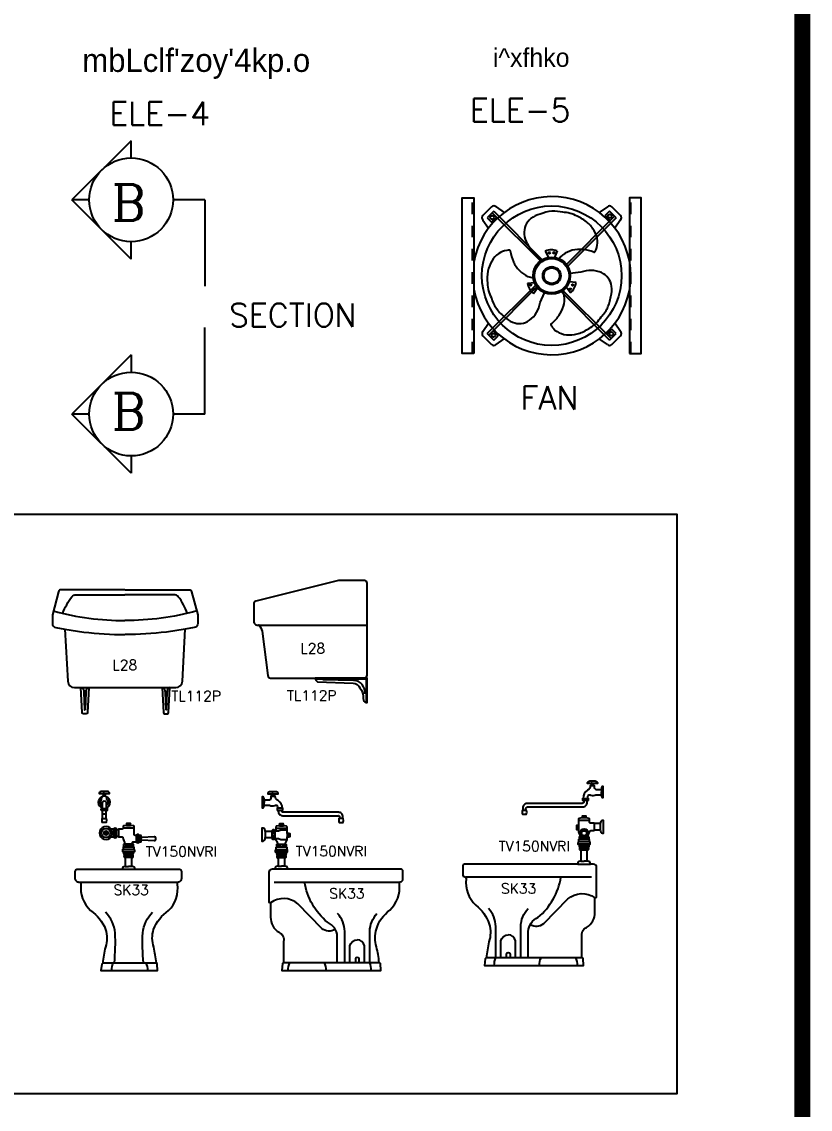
# Model space of a CAD drawing. Header units: inches. Extents: x -2548 to -2391, y 2200 to 2352.
# Drawn here: x -2425.21 to -2418.43, y 2329.7 to 2339.05 of the extents above; entities that cross this region are included whole.
import ezdxf
from ezdxf.enums import TextEntityAlignment as Align

# ---------------------------------------------------------------- set-up
doc = ezdxf.new("R2010")
doc.units = ezdxf.units.IN
doc.header["$MEASUREMENT"] = 0
doc.linetypes.add('DASHED', pattern=[0.75, 0.5, -0.25])
for name, color, linetype in [('1', 7, 'Continuous'), ('19', 4, 'Continuous'), ('3', 3, 'Continuous'), ('COL', 5, 'Continuous'), ('DI', 7, 'Continuous'), ('FAN', 9, 'Continuous'), ('LIS', 151, 'Continuous'), ('TEXT2', 6, 'Continuous'), ('WALL', 4, 'Continuous'), ('WC-DET1', 15, 'Continuous'), ('WC-DET2', 10, 'Continuous'), ('WC-OUT', 7, 'Continuous'), ('WC-SERIAL', 4, 'Continuous')]:
    doc.layers.add(name, color=color, linetype=linetype)
doc.styles.add('ROMANC', font='romanc', dxfattribs={"height": 0.4})
doc.styles.add('ROMANS', font='romans', dxfattribs={"height": 0.1})
doc.styles.add('THAI', font='thai2')

# ---------------------------------------------------------------- blocks, each defined once
blk = doc.blocks.new('FAN')
at = {"layer": 'DI', "color": 1, "linetype": 'DASHED'}
for p, q in [((-340.3, -335), (-340.3, 335)), ((340.3, -335), (340.3, 335))]:
    blk.add_line(p, q, dxfattribs=at)
at = {"layer": 'DI', "color": 1}
for points in [[(-335, -335), (-385, -335), (-385, 335), (-335, 335)], [(335, -335), (385, -335), (385, 335), (335, 335)]]:
    blk.add_lwpolyline(points, close=True, dxfattribs=at)
at = {"layer": 'FAN', "color": 1, "linetype": 'Continuous'}
for p, q in [((-258.4, 296), (-296.1, 258.3)), ((-239.5, 296), (-204.4, 271.7)), ((239.4, 296.1), (203.9, 272.1)), ((296, 258.4), (258.3, 296.1)), ((-296.1, 239.4), (-272.1, 203.9)), ((-249, 277.1), (-277.2, 248.8)), ((-277.2, 248.8), (-258.4, 230)), ((-236.7, 251.7), (-258.4, 230)), ((-255.6, 270.5), (-48.4, 63.4)), ((-249, 277.1), (-40.6, 68.7)), ((270.5, 255.6), (63.4, 48.4)), ((277.1, 249), (68.7, 40.6)), ((248.8, 277.2), (230, 258.4)), ((251.7, 236.7), (230, 258.4)), ((277.1, 249), (248.8, 277.2)), ((296, 239.5), (271.7, 204.4)), ((-75.6, 100.8), (-47.6, 64)), ((-27.8, 106), (-14.4, 78.5)), ((24.1, 106.4), (12, 78.9)), ((125, 15), (79.2, 9.2)), ((-277.1, -249), (-68.7, -40.6)), ((-104.2, -32.3), (-74.3, -29)), ((105.7, -28.9), (75.1, -26.8)), ((-270.5, -255.6), (-63.4, -48.4)), ((-77.9, -77.1), (-60.8, -51.7)), ((-49.5, -115.8), (-31.6, -73.2)), ((249, -277.1), (40.6, -68.7)), ((255.6, -270.5), (48.4, -63.4)), ((80.1, -74.1), (62.3, -49.8)), ((-296, -239.5), (-271.7, -204.4)), ((236.7, -251.7), (258.4, -230)), ((277.2, -248.8), (258.4, -230)), ((296.1, -239.4), (272.1, -203.9)), ((-296, -258.4), (-258.3, -296.1)), ((-277.1, -249), (-248.8, -277.2)), ((-251.7, -236.7), (-230, -258.4)), ((-248.8, -277.2), (-230, -258.4)), ((-239.4, -296.1), (-203.9, -272.1)), ((239.5, -296), (204.4, -271.7)), ((249, -277.1), (277.2, -248.8)), ((258.4, -296), (296.1, -258.3))]:
    blk.add_line(p, q, dxfattribs=at)
for centre, radius in [((0, 0), 300), ((-256.2, 250), 8.11), ((250, 256.2), 8.11), ((-10.2, 97.9), 3.55), ((10.1, 98.5), 3.55), ((0, 0), 79.8), ((0, 0), 74.4), ((0, 0), 38.8), ((0, 0), 33.5), ((-90.3, -40.4), 3.55), ((89.9, -40.1), 3.55), ((-79.7, -57.8), 3.55), ((80.2, -58), 3.55), ((-250, -256.2), 8.11), ((256.2, -250), 8.11)]:
    blk.add_circle(centre, radius, dxfattribs=at)
for centre, radius, start, end in [((0, 0), 340, 189.8382, 170.1618), ((-249, 286.5), 13.3, 45, 135.0145), ((248.8, 286.7), 13.3, 45.0145, 135), ((-42.6, 185.9), 76, 128.1071, 156.7586), ((-24, 162.2), 106, 103.9243, 128.1071), ((14.3, 105.5), 171.9, 94.3749, 111.808), ((11.5, 142.9), 134.4, 74.6422, 94.3749), ((44.2, 138.1), 134.4, 60.9475, 88.7698), ((41.9, 97.5), 171.9, 49.3255, 66.7586), ((-42.6, 185.9), 76, 156.7586, 185.4101), ((66.3, 125.9), 134.4, 29.5928, 49.3255), ((91, 139.9), 106, 5.4101, 29.5928), ((-12.7, 188.7), 106, 185.4101, 209.5928), ((120.9, 142.8), 76, 336.7586, 5.4101), ((-166.7, 8.8), 106, 125.4101, 149.5928), ((-184.1, 33.3), 76, 96.7586, 125.4101), ((-184.1, 33.3), 76, 87.4025, 96.7586), ((-180.8, 106.5), 2.67, 7.9124, 87.4025), ((-7.9, 130.6), 171.9, 187.9124, 204.1916), ((12.1, 202.7), 134.4, 209.5928, 229.3255), ((-1.3, 34.8), 76, 70.5088, 110.4434), ((114, 6.4), 106, 103.9243, 128.1071), ((120.8, -21.2), 134.4, 84.1916, 103.9243), ((117, -58.5), 171.9, 67.9124, 84.1916), ((182.7, 103.3), 2.67, 247.9124, 327.4025), ((120.9, 142.8), 76, 327.4025, 336.7586), ((-142.2, -5.6), 134.4, 149.5928, 169.3255), ((-42, 115.2), 134.4, 204.1916, 223.9243), ((95.4, 30), 76, 128.1071, 145.7262), ((-105.4, -12.5), 171.9, 169.3255, 186.7586), ((-62.5, 95.5), 106, 223.9243, 248.1071), ((169.5, -111.8), 134.4, 89.5928, 109.3255), ((169.7, -83.4), 106, 65.4101, 89.5928), ((182.2, -56.1), 76, 36.7586, 65.4101), ((-141.7, -30.8), 134.4, 180.9475, 208.7698), ((-29.5, -18.5), 76, 190.5088, 230.4434), ((-73.7, 67.6), 76, 248.1071, 265.7262), ((30.8, -16.3), 76, 310.5088, 350.4434), ((182.2, -56.1), 76, 8.1071, 36.7586), ((152.5, -60.3), 106, 343.9243, 8.1071), ((-21.7, -97.6), 76, 8.1071, 25.7262), ((-51.5, -101.9), 106, 343.9243, 8.1071), ((84.2, -65.2), 171.9, 334.3749, 351.808), ((-129.5, -61.5), 134.4, 194.6422, 214.3749), ((-98.6, -40.4), 171.9, 214.3749, 231.808), ((-181.6, -90.9), 134.4, 329.5928, 349.3255), ((-78.8, -94), 134.4, 324.1916, 343.9243), ((118, -81.4), 134.4, 314.6422, 334.3749), ((-128.5, -101.9), 106, 223.9243, 248.1071), ((-157.1, -105.3), 106, 305.4101, 329.5928), ((-109.1, -72.1), 171.9, 307.9124, 324.1916), ((97.5, -107.3), 134.4, 300.9475, 328.7698), ((-139.7, -129.8), 76, 248.1071, 276.7586), ((-139.7, -129.8), 76, 276.7586, 305.4101), ((-1.9, -209.8), 2.67, 127.9124, 207.4025), ((63.2, -176.1), 76, 207.4025, 216.7586), ((63.2, -176.1), 76, 216.7586, 245.4101), ((63.5, -85), 171.9, 289.3255, 306.7586), ((75.7, -148.8), 106, 245.4101, 269.5928), ((75.9, -120.3), 134.4, 269.5928, 289.3255), ((-248.8, -286.7), 13.3, 225.0145, 315), ((249, -286.5), 13.3, 225, 315.0145)]:
    blk.add_arc(centre, radius, start, end, dxfattribs=at)
at = {"layer": 'FAN', "color": 1}
for centre, start, end in [((-286.7, 248.8), 135.0145, 225), ((286.5, 249), 315, 45.0145), ((-286.5, -249), 135, 225.0145), ((286.7, -248.8), 315.0145, 45)]:
    blk.add_arc(centre, 13.3, start, end, dxfattribs=at)

msp = doc.modelspace()

# ---------------------------------------------------------------- linework, layer by layer
at = {"color": 1}
for points in [[(-2423.19479, 2334.06783, 0.3378734), (-2423.21281, 2334.0442), (-2423.21281, 2333.8937, 0.5305208), (-2423.16962, 2333.86445, -0.168829), (-2423.14106, 2333.8097), (-2423.09161, 2333.42761, 0.372464), (-2423.06737, 2333.40664), (-2422.26256, 2333.40664, 0.4142136), (-2422.23806, 2333.43114), (-2422.23806, 2334.22214, 0.4142136), (-2422.26256, 2334.24664), (-2422.48478, 2334.24664)], [(-2422.68406, 2333.40664, 0.2317029), (-2422.66331, 2333.37514), (-2422.35881, 2333.36289, -0.246049), (-2422.29931, 2333.32264, -0.1513611), (-2422.27131, 2333.23164, 0.3678164), (-2422.24506, 2333.19664), (-2422.23806, 2333.19664), (-2422.23806, 2333.40664), (-2422.38156, 2333.40664)]]:
    msp.add_lwpolyline(points, format="xyb", close=True, dxfattribs=at)
for points in [[(-2424.32183, 2334.16571), (-2424.87053, 2334.16571, 0.3456153), (-2424.89101, 2334.14964), (-2424.94483, 2333.95046), (-2424.94483, 2333.87697, 0.368764), (-2424.91371, 2333.84051), (-2424.83636, 2333.82822, 0.0334323)], [(-2424.31833, 2334.16571), (-2423.76787, 2334.16571, -0.3456153), (-2423.7474, 2334.14964), (-2423.69358, 2333.95046), (-2423.69358, 2333.87697, -0.368764), (-2423.7247, 2333.84051), (-2423.80204, 2333.82822, -0.0333529)], [(-2424.83636, 2333.82822), (-2424.81188, 2333.37913, 0.395071), (-2424.75423, 2333.32515), (-2423.88417, 2333.32515, 0.395071), (-2423.82652, 2333.37913), (-2423.80204, 2333.82822)], [(-2424.63148, 2333.32515), (-2424.64328, 2333.10933, -0.3983009), (-2424.65377, 2333.0994), (-2424.6657, 2333.0994), (-2424.67764, 2333.0994, -0.3983009), (-2424.68812, 2333.10933), (-2424.69992, 2333.32515)], [(-2424.00167, 2333.32515), (-2423.98987, 2333.10933, 0.3983009), (-2423.97939, 2333.0994), (-2423.96745, 2333.0994), (-2423.95552, 2333.0994, 0.3983009), (-2423.94503, 2333.10933), (-2423.93323, 2333.32515)]]:
    msp.add_lwpolyline(points, format="xyb", dxfattribs=at)
at = {"layer": '3'}
msp.add_lwpolyline([(-2435.76498, 2334.81618), (-2419.57308, 2334.81618), (-2419.57308, 2329.832), (-2435.76498, 2329.832)], close=True, dxfattribs=at)
at = {"layer": 'COL'}
for points in [[(-2424.26714, 2338.02837), (-2424.77606, 2337.51946)], [(-2424.26714, 2337.87946), (-2424.26714, 2338.02837)], [(-2424.26714, 2337.01054), (-2424.77606, 2337.51946)], [(-2424.62714, 2337.51946), (-2424.77606, 2337.51946)], [(-2423.6332, 2337.51946), (-2423.90714, 2337.51946)], [(-2423.6332, 2337.51946), (-2423.6332, 2336.77611)], [(-2424.26714, 2337.01054), (-2424.26714, 2337.15946)], [(-2423.6332, 2335.67735), (-2423.6332, 2336.4207)], [(-2424.26714, 2336.18627), (-2424.77606, 2335.67735)], [(-2424.26714, 2336.18627), (-2424.26714, 2336.03735)], [(-2424.62714, 2335.67735), (-2424.77606, 2335.67735)], [(-2424.26714, 2335.16844), (-2424.77606, 2335.67735)], [(-2423.6332, 2335.67735), (-2423.90714, 2335.67735)], [(-2424.26714, 2335.31735), (-2424.26714, 2335.16844)]]:
    msp.add_lwpolyline(points, dxfattribs=at)
at = {"layer": 'LIS', "color": 8, "const_width": 0.06859}
for points in [[(-2472.5754, 2351.85742), (-2418.46104, 2351.85742), (-2418.46104, 2314.20371), (-2472.5754, 2314.20371)], [(-2472.50681, 2351.78884), (-2418.52963, 2351.78884), (-2418.52963, 2314.27229), (-2472.50681, 2314.27229)]]:
    msp.add_lwpolyline(points, close=True, dxfattribs=at)
at = {"layer": 'WALL'}
for centre in [(-2424.26714, 2337.51946), (-2424.26714, 2335.67735)]:
    msp.add_circle(centre, 0.36, dxfattribs=at)
at = {"layer": 'WC-DET1', "color": 1}
for p, q in [((-2423.18131, 2333.8622), (-2422.23806, 2333.8622)), ((-2422.68256, 2333.39964), (-2422.24506, 2333.39964)), ((-2422.24506, 2333.39964), (-2422.24506, 2333.19664)), ((-2424.4832, 2332.08417), (-2424.4832, 2332.06404)), ((-2423.1142, 2332.0874), (-2423.1142, 2332.03403)), ((-2423.05381, 2332.03403), (-2423.05381, 2332.0874)), ((-2423.03106, 2332.09318), (-2423.03106, 2332.02878)), ((-2420.23215, 2332.15441), (-2420.23215, 2332.10103)), ((-2424.19876, 2332.05354), (-2424.19876, 2331.99754))]:
    msp.add_line(p, q, dxfattribs=at)
for points in [[(-2424.85517, 2333.96314, -0.0764849), (-2424.77683, 2334.10621, -0.2909032), (-2424.74008, 2334.12196), (-2424.32008, 2334.12196)], [(-2423.78323, 2333.96314, 0.0764849), (-2423.86158, 2334.10621, 0.2909032), (-2423.89833, 2334.12196), (-2424.32008, 2334.12196)], [(-2424.93561, 2333.98431, 0.0724982), (-2424.32008, 2333.90265, 0.5681623)], [(-2423.7028, 2333.98431, -0.0722962), (-2424.32008, 2333.90265, -0.5665793)], [(-2424.83636, 2333.82822), (-2424.67422, 2333.80245, 0.0329098), (-2424.32183, 2333.78071, 0.344949)], [(-2423.80204, 2333.82822), (-2423.96419, 2333.80245, -0.0327478), (-2424.31833, 2333.78071, -0.3437896)], [(-2422.25714, 2333.27129, 0.4517329), (-2422.35377, 2333.38534), (-2422.61814, 2333.39263)], [(-2420.2906, 2332.48061), (-2420.30985, 2332.48061, -0.3415575)], [(-2420.22235, 2332.44561), (-2420.22235, 2332.42723, 0.1797161)], [(-2424.50789, 2332.39156, -0.2534187), (-2424.48864, 2332.39061)], [(-2423.124, 2332.35585), (-2423.124, 2332.33748, -0.1797161)], [(-2423.05575, 2332.39085), (-2423.0365, 2332.39085, 0.3415575)], [(-2420.3816, 2332.37211), (-2420.3395, 2332.37211, -0.4142136)], [(-2420.34485, 2332.35461), (-2420.37285, 2332.35461, -0.4142136)], [(-2420.22235, 2332.40361), (-2420.22235, 2332.42723, -0.1797161)], [(-2424.51489, 2332.28505), (-2424.48164, 2332.28505, -0.6)], [(-2424.48164, 2332.26755), (-2424.51489, 2332.26755, -0.6)], [(-2423.124, 2332.31385), (-2423.124, 2332.33748, 0.1797161)], [(-2422.96475, 2332.2876), (-2423.00685, 2332.2876, 0.4142136)], [(-2423.0015, 2332.2701), (-2422.9735, 2332.2701, 0.4142136)], [(-2420.8996, 2332.27061), (-2420.8716, 2332.27061, -0.4142136)], [(-2424.51489, 2332.19755), (-2424.48164, 2332.19755, -0.4142136)], [(-2422.44675, 2332.2001), (-2422.47475, 2332.2001, 0.4142136)], [(-2424.41495, 2332.10692), (-2424.41495, 2332.04129, 0.3846154)], [(-2424.3922, 2332.04654), (-2424.3922, 2332.10167, 0.3846154)], [(-2422.92606, 2332.06947), (-2422.92606, 2332.04147, 0.5628668)], [(-2420.42029, 2332.13936), (-2420.42029, 2332.10558, -0.5628668)], [(-2424.32301, 2331.88467), (-2424.25476, 2331.88467, -0.4354748)], [(-2423.00831, 2331.8816), (-2422.94006, 2331.8816, -0.4354748)], [(-2420.33804, 2331.94861), (-2420.40629, 2331.94861, 0.4354748)], [(-2420.39997, 2331.92848), (-2420.34397, 2331.92848, 0.4354748)], [(-2424.26108, 2331.86454), (-2424.31708, 2331.86454, -0.4354748)], [(-2422.94637, 2331.86148), (-2423.00237, 2331.86148, -0.4354748)], [(-2420.42691, 2331.80511), (-2420.31704, 2331.80511, -0.4142136)], [(-2424.23414, 2331.7591), (-2424.34401, 2331.7591, 0.4142136)], [(-2422.91943, 2331.7626), (-2423.02931, 2331.7626, 0.4142136)], [(-2420.3081, 2331.69486), (-2421.39135, 2331.69486, -0.4142136)], [(-2420.85235, 2331.00186), (-2420.85235, 2331.22761, -0.276984), (-2420.76835, 2331.34836, 0.1811814), (-2420.5706, 2331.69486, -12.4633145)], [(-2424.70908, 2331.65235), (-2424.69858, 2331.65235, 0.4142136)], [(-2424.69858, 2331.65235), (-2423.86733, 2331.65235, 0.4142136)], [(-2423.86733, 2331.65235, 0.0439197), (-2423.86121, 2331.65289)], [(-2423.03825, 2331.65235), (-2421.955, 2331.65235, 0.4142136)], [(-2422.494, 2330.95935), (-2422.494, 2331.1851, 0.276984), (-2422.578, 2331.30585, -0.1811814), (-2422.77575, 2331.65235, 12.4633145)], [(-2422.51261, 2331.24505, -0.3249585), (-2422.627, 2331.25335), (-2422.83431, 2331.46469, 0.352338), (-2423.068, 2331.47385, 1.0051871)], [(-2420.83373, 2331.28755, 0.3249585), (-2420.71935, 2331.29586), (-2420.51203, 2331.50719, -0.352338), (-2420.27835, 2331.51636, -1.0051871)]]:
    msp.add_lwpolyline(points, format="xyb", dxfattribs=at)
for points in [[(-2420.29935, 2332.50161), (-2420.30985, 2332.50161)], [(-2424.49739, 2332.41455), (-2424.50789, 2332.41455)], [(-2424.49739, 2332.41455), (-2424.48864, 2332.41455)], [(-2423.047, 2332.41185), (-2423.05575, 2332.41185)], [(-2423.047, 2332.41185), (-2423.0365, 2332.41185)], [(-2420.32404, 2332.18223), (-2420.42029, 2332.18223)], [(-2420.35466, 2332.20323), (-2420.38879, 2332.20323)], [(-2424.37551, 2332.10167), (-2424.37551, 2332.04654)], [(-2424.33701, 2332.11829), (-2424.24076, 2332.11829)], [(-2424.30639, 2332.13929), (-2424.27226, 2332.13929)], [(-2423.02741, 2332.09268), (-2422.99921, 2332.09268), (-2422.97996, 2332.10143), (-2422.92921, 2332.10143)], [(-2423.02231, 2332.11523), (-2422.92606, 2332.11523)], [(-2422.99168, 2332.13623), (-2422.95756, 2332.13623)], [(-2422.92081, 2332.04147), (-2422.92081, 2332.06947)], [(-2422.90681, 2332.06772), (-2422.90681, 2332.04322)], [(-2420.28554, 2332.15441), (-2420.28554, 2332.10103)], [(-2424.25476, 2331.97829), (-2424.32389, 2331.97829)], [(-2424.22151, 2331.99579), (-2424.22151, 2332.05617)], [(-2424.17951, 2332.03867), (-2424.17951, 2332.02554)], [(-2424.17951, 2332.01242), (-2424.17951, 2332.02554)], [(-2423.02627, 2332.02667), (-2422.99921, 2332.02667), (-2422.97996, 2332.01792), (-2422.92921, 2332.01792)], [(-2422.93918, 2331.97523), (-2423.00918, 2331.97523)], [(-2420.32404, 2331.99761), (-2420.41991, 2331.99761)], [(-2420.32929, 2332.01861), (-2420.41416, 2332.01861)], [(-2420.32929, 2331.97836), (-2420.41416, 2331.97836)], [(-2420.40629, 2332.04223), (-2420.39483, 2332.04223)], [(-2420.34807, 2332.04223), (-2420.33716, 2332.04223)], [(-2424.33701, 2331.93367), (-2424.24114, 2331.93367)], [(-2424.33176, 2331.95467), (-2424.24689, 2331.95467)], [(-2424.33176, 2331.91442), (-2424.24689, 2331.91442)], [(-2424.33176, 2331.89692), (-2424.24689, 2331.89692)], [(-2424.32301, 2331.88729), (-2424.25476, 2331.88729)], [(-2423.02231, 2331.9306), (-2422.92643, 2331.9306)], [(-2423.01706, 2331.9516), (-2422.93218, 2331.9516)], [(-2423.01706, 2331.91135), (-2422.93218, 2331.91135)], [(-2423.01706, 2331.89385), (-2422.93218, 2331.89385)], [(-2423.00831, 2331.88423), (-2422.94006, 2331.88423)], [(-2420.32929, 2331.96086), (-2420.41416, 2331.96086)], [(-2420.33804, 2331.95123), (-2420.40629, 2331.95123)], [(-2424.31708, 2331.78557), (-2424.28908, 2331.78557)], [(-2424.26108, 2331.78557), (-2424.28908, 2331.78557)], [(-2423.00237, 2331.78907), (-2422.97437, 2331.78907)], [(-2422.94637, 2331.78907), (-2422.97437, 2331.78907)], [(-2420.39997, 2331.83158), (-2420.37197, 2331.83158)], [(-2420.34397, 2331.83158), (-2420.37197, 2331.83158)], [(-2424.50958, 2330.9576), (-2424.04962, 2330.9576)], [(-2422.956, 2330.95935), (-2422.1335, 2330.95935)], [(-2420.39035, 2331.00186), (-2421.21285, 2331.00186)]]:
    msp.add_lwpolyline(points, dxfattribs=at)
msp.add_lwpolyline([(-2424.48309, 2332.08417), (-2424.49181, 2332.07913), (-2424.49181, 2332.06907), (-2424.48309, 2332.06404), (-2424.47438, 2332.06907), (-2424.47438, 2332.07913)], close=True, dxfattribs=at)
for centre, radius in [((-2424.48309, 2332.0741), 0.03775), ((-2424.48309, 2332.0741), 0.01853), ((-2420.37145, 2332.07216), 0.03798)]:
    msp.add_circle(centre, radius, dxfattribs=at)
for centre, radius, start, end in [((-2424.49826, 2332.19573), 0.04113, 66.16126, 113.83874), ((-2424.48309, 2332.0741), 0.0559, 324.053618, 35.946382)]:
    msp.add_arc(centre, radius, start, end, dxfattribs=at)
at = {"layer": 'WC-DET2', "color": 1}
for points in [[(-2424.69822, 2333.32515, -0.3113065), (-2424.67358, 2333.28665), (-2424.66833, 2333.13265), (-2424.6622, 2333.13265)], [(-2424.63319, 2333.32515, 0.3113065), (-2424.65783, 2333.28665), (-2424.66308, 2333.13265), (-2424.6622, 2333.13265)], [(-2423.99997, 2333.32515, -0.3113065), (-2423.97533, 2333.28665), (-2423.97008, 2333.13265)], [(-2423.93494, 2333.32515, 0.3113065), (-2423.95958, 2333.28665), (-2423.96483, 2333.13265), (-2423.97008, 2333.13265)], [(-2424.5228, 2332.36091), (-2424.51839, 2332.37955, -0.0736079), (-2424.51576, 2332.38486)], [(-2424.48373, 2332.38643, -0.0982349), (-2424.47989, 2332.37955), (-2424.47772, 2332.36261)], [(-2420.38966, 2332.21847, -0.0545318), (-2420.38723, 2332.21757, -0.1042029), (-2420.385, 2332.2158, -0.1747045), (-2420.38441, 2332.21417, -0.1747045), (-2420.385, 2332.21254, -0.1042029), (-2420.38723, 2332.21077, -0.0545318), (-2420.38966, 2332.20987, -0.0510993)], [(-2420.35379, 2332.20968, -0.0733708), (-2420.35709, 2332.21077, -0.1042029), (-2420.35932, 2332.21254, -0.1747045), (-2420.35991, 2332.21417, -0.1747045), (-2420.35932, 2332.2158, -0.1042029), (-2420.35709, 2332.21757, -0.0649481), (-2420.35418, 2332.21858, -0.0052118), (-2420.35379, 2332.21866, -0.0510993)], [(-2424.41318, 2332.11181, 0.011121), (-2424.4132, 2332.11085, 0.067459), (-2424.41242, 2332.10511, 0.0798125), (-2424.41038, 2332.10064, 0.1071181), (-2424.40703, 2332.0974, 0.1398892), (-2424.40357, 2332.09642, 0.1398892), (-2424.40011, 2332.0974, 0.1071181), (-2424.39677, 2332.10064, 0.0798125), (-2424.39473, 2332.10511, 0.067459), (-2424.39395, 2332.11085, 0.011121), (-2424.39397, 2332.11181, 0.0798125)], [(-2424.30726, 2332.14574, 0.0733708), (-2424.30395, 2332.14683, 0.1042029), (-2424.30172, 2332.1486, 0.1747045), (-2424.30114, 2332.15023, 0.1747045), (-2424.30172, 2332.15186, 0.1042029), (-2424.30395, 2332.15363, 0.0649481), (-2424.30687, 2332.15464, 0.0052118), (-2424.30726, 2332.15472, 0.0510993)], [(-2424.27139, 2332.15453, 0.0545318), (-2424.27382, 2332.15363, 0.1042029), (-2424.27605, 2332.15186, 0.1747045), (-2424.27664, 2332.15023, 0.1747045), (-2424.27605, 2332.1486, 0.1042029), (-2424.27382, 2332.14683, 0.0545318), (-2424.27139, 2332.14593, 0.0510993)], [(-2423.03283, 2332.09824, -0.011121), (-2423.03281, 2332.09728, -0.067459), (-2423.03358, 2332.09154, -0.0798125), (-2423.03562, 2332.08707, -0.1071181), (-2423.03897, 2332.08383, -0.1398892), (-2423.04243, 2332.08285, -0.1398892), (-2423.04589, 2332.08383, -0.1071181), (-2423.04924, 2332.08707, -0.0798125), (-2423.05128, 2332.09154, -0.067459), (-2423.05206, 2332.09728, -0.011121), (-2423.05203, 2332.09824, -0.0798125)], [(-2422.99256, 2332.14268, 0.0733708), (-2422.98925, 2332.14376, 0.1042029), (-2422.98702, 2332.14554, 0.1747045), (-2422.98643, 2332.14717, 0.1747045), (-2422.98702, 2332.1488, 0.1042029), (-2422.98925, 2332.15057, 0.0649481), (-2422.99216, 2332.15158, 0.0052118), (-2422.99256, 2332.15166, 0.0510993)], [(-2422.95668, 2332.15147, 0.0545318), (-2422.95911, 2332.15057, 0.1042029), (-2422.96134, 2332.1488, 0.1747045), (-2422.96193, 2332.14717, 0.1747045), (-2422.96134, 2332.14554, 0.1042029), (-2422.95911, 2332.14376, 0.0545318), (-2422.95668, 2332.14286, 0.0510993)], [(-2424.40357, 2332.05179, 0.1398892), (-2424.40703, 2332.0508, 0.1071181), (-2424.41038, 2332.04756, 0.0798125), (-2424.41242, 2332.0431, 0.067459), (-2424.4132, 2332.03735, 0.011121), (-2424.41318, 2332.03639, 0.0798125)], [(-2424.39397, 2332.03639, 0.011121), (-2424.39395, 2332.03735, 0.067459), (-2424.39473, 2332.0431, 0.0798125), (-2424.39677, 2332.04756, 0.1071181), (-2424.40011, 2332.0508, 0.1398892), (-2424.40357, 2332.05179, 0.1398892)], [(-2424.31076, 2331.97217, 0.1339181), (-2424.32389, 2331.97829, -11.7103942)], [(-2424.30289, 2331.97217, -0.3228849), (-2424.27576, 2331.97217, 0.3228849)], [(-2424.26739, 2331.97217, -0.1339181), (-2424.25426, 2331.97829, 11.7103942)], [(-2424.19969, 2332.05741, -0.0712691), (-2424.20047, 2332.05415, -0.0857828), (-2424.20271, 2332.04977, -0.10607), (-2424.20628, 2332.04666, -0.1268224), (-2424.21014, 2332.04567, -0.1268224), (-2424.21399, 2332.04666, -0.10607), (-2424.21756, 2332.04977, -0.0857828), (-2424.2198, 2332.05415, -0.0712691), (-2424.22058, 2332.05741, -0.0754446)], [(-2424.19969, 2331.99455, 0.0567954), (-2424.20047, 2331.99869, 0.0857828), (-2424.20271, 2332.00307, 0.10607), (-2424.20628, 2332.00617, 0.1268224), (-2424.21014, 2332.00717, 0.1268224), (-2424.21399, 2332.00617, 0.10607), (-2424.21756, 2332.00307, 0.0857828), (-2424.2198, 2331.99869, 0.0567954), (-2424.22058, 2331.99455, 0.0754446)], [(-2423.05203, 2332.02282, -0.011121), (-2423.05206, 2332.02378, -0.067459), (-2423.05128, 2332.02953, -0.0798125), (-2423.04924, 2332.03399, -0.1071181), (-2423.04589, 2332.03723, -0.1398892), (-2423.04243, 2332.03822, -0.1398892)], [(-2423.04243, 2332.03822, -0.1398892), (-2423.03897, 2332.03723, -0.1071181), (-2423.03562, 2332.03399, -0.0798125), (-2423.03358, 2332.02953, -0.067459), (-2423.03281, 2332.02378, -0.011121), (-2423.03283, 2332.02282, -0.0798125)], [(-2422.99606, 2331.9691, 0.1339181), (-2423.00918, 2331.97523, -11.7103942)], [(-2422.95268, 2331.9691, -0.1339181), (-2422.93956, 2331.97523, 11.7103942)], [(-2420.39366, 2332.03611, 0.1339181), (-2420.40678, 2332.04223, -11.7103942)], [(-2420.38465, 2332.03655, 0.0083752), (-2420.38529, 2332.03611, -0.3228849)], [(-2420.35816, 2332.03611, 0.0058489), (-2420.3586, 2332.03642, -0.3228849)], [(-2420.35029, 2332.03611, -0.1339181), (-2420.33716, 2332.04223, 11.7103942)], [(-2424.32587, 2331.8657, 0.0216435), (-2424.32332, 2331.86617, 0.0700721), (-2424.31825, 2331.86811, 0.106079), (-2424.31445, 2331.87142, 0.1622003), (-2424.31339, 2331.8746, 0.1622003), (-2424.31445, 2331.87778, 0.106079), (-2424.31825, 2331.8811, 0.0700721), (-2424.32332, 2331.88303, 0.0216435), (-2424.32587, 2331.8835, 0.0563171)], [(-2424.2519, 2331.8657, -0.0216435), (-2424.25445, 2331.86617, -0.0700721), (-2424.25952, 2331.86811, -0.106079), (-2424.26333, 2331.87142, -0.1622003), (-2424.26439, 2331.8746, -0.1622003), (-2424.26333, 2331.87778, -0.106079), (-2424.25952, 2331.8811, -0.0700721), (-2424.25445, 2331.88303, -0.0216435), (-2424.2519, 2331.8835, -0.0563171)], [(-2423.01117, 2331.86264, 0.0216435), (-2423.00861, 2331.86311, 0.0700721), (-2423.00355, 2331.86504, 0.106079), (-2422.99974, 2331.86836, 0.1622003), (-2422.99868, 2331.87154, 0.1622003), (-2422.99974, 2331.87472, 0.106079), (-2423.00355, 2331.87804, 0.0700721), (-2423.00861, 2331.87997, 0.0216435), (-2423.01117, 2331.88044, 0.0563171)], [(-2422.98818, 2331.9691, -0.0058489), (-2422.98774, 2331.96942, 0.3228849)], [(-2422.96169, 2331.96955, -0.0083752), (-2422.96106, 2331.9691, 0.3228849)], [(-2422.93719, 2331.86264, -0.0216435), (-2422.93975, 2331.86311, -0.0700721), (-2422.94481, 2331.86504, -0.106079), (-2422.94862, 2331.86836, -0.1622003), (-2422.94968, 2331.87154, -0.1622003), (-2422.94862, 2331.87472, -0.106079), (-2422.94481, 2331.87804, -0.0700721), (-2422.93975, 2331.87997, -0.0216435), (-2422.93719, 2331.88044, -0.0563171)], [(-2420.40915, 2331.92964, 0.0216435), (-2420.40659, 2331.93011, 0.0700721), (-2420.40153, 2331.93205, 0.106079), (-2420.39772, 2331.93536, 0.1622003), (-2420.39666, 2331.93854, 0.1622003), (-2420.39772, 2331.94172, 0.106079), (-2420.40153, 2331.94504, 0.0700721), (-2420.40659, 2331.94698, 0.0216435), (-2420.40915, 2331.94744, 0.0563171)], [(-2420.33517, 2331.92964, -0.0216435), (-2420.33773, 2331.93011, -0.0700721), (-2420.34279, 2331.93205, -0.106079), (-2420.3466, 2331.93536, -0.1622003), (-2420.34766, 2331.93854, -0.1622003), (-2420.3466, 2331.94172, -0.106079), (-2420.34279, 2331.94504, -0.0700721), (-2420.33773, 2331.94698, -0.0216435), (-2420.33517, 2331.94744, -0.0563171)], [(-2421.1306, 2331.00186), (-2421.1306, 2331.26961, 0.1690141), (-2421.1936, 2331.42536, -2.2049649)], [(-2420.9171, 2331.00186), (-2420.9171, 2331.26961, -0.1690141), (-2420.8541, 2331.42536, 2.2049649)], [(-2424.41082, 2330.9576, 0.0341134), (-2424.40458, 2331.21485, 0.1663897), (-2424.48683, 2331.39335, 56.22729)], [(-2424.16076, 2330.9576, -0.0341134), (-2424.167, 2331.21485, -0.1663897), (-2424.08475, 2331.39335, -56.22729)], [(-2422.42925, 2330.95935), (-2422.42925, 2331.2271, 0.1690141), (-2422.49225, 2331.38285, -2.2049649)], [(-2422.21575, 2330.95935), (-2422.21575, 2331.2271, -0.1690141), (-2422.15275, 2331.38285, 2.2049649)], [(-2422.3855, 2330.95935), (-2422.3855, 2331.1046, -0.3526792), (-2422.3225, 2331.15535)], [(-2422.2595, 2330.95935), (-2422.2595, 2331.1046, 0.3526792), (-2422.3225, 2331.15535)], [(-2421.08685, 2331.00186), (-2421.08685, 2331.14711, -0.3526792), (-2421.02385, 2331.19786)], [(-2420.96085, 2331.00186), (-2420.96085, 2331.14711, 0.3526792), (-2421.02385, 2331.19786)], [(-2421.0396, 2331.00186), (-2421.0396, 2331.03336, -0.7777778), (-2421.0081, 2331.03336), (-2421.0081, 2331.00186)], [(-2424.43427, 2330.89285, -0.095649), (-2424.42033, 2330.95585, -0.7733981)], [(-2424.12288, 2330.89285, 0.0956513), (-2424.13683, 2330.95585, 0.7733981)], [(-2422.9175, 2330.89285, -0.1008407), (-2422.9035, 2330.95935, -0.7733981)], [(-2422.59025, 2330.89285, 0.1008407), (-2422.60425, 2330.95935, 0.7733981)], [(-2422.30675, 2330.95935), (-2422.30675, 2330.99085, 0.7777778), (-2422.33825, 2330.99085), (-2422.33825, 2330.95935)], [(-2422.20175, 2330.89285, 0.1008407), (-2422.21575, 2330.95935, 0.7733981)], [(-2421.1446, 2330.93536, -0.1008407), (-2421.1306, 2331.00186, -0.7733981)], [(-2420.7561, 2330.93536, -0.1008407), (-2420.7421, 2331.00186, -0.7733981)], [(-2420.42885, 2330.93536, 0.1008407), (-2420.44285, 2331.00186, 0.7733981)]]:
    msp.add_lwpolyline(points, format="xyb", dxfattribs=at)
for points in [[(-2424.51489, 2332.3393), (-2424.51489, 2332.30739)], [(-2424.51489, 2332.30739), (-2424.51489, 2332.28851)], [(-2424.48164, 2332.3393), (-2424.48164, 2332.30827)], [(-2424.48164, 2332.30827), (-2424.48164, 2332.28956)], [(-2422.92081, 2332.03972), (-2422.91906, 2332.04672), (-2422.92081, 2332.05547), (-2422.91906, 2332.06422), (-2422.92081, 2332.07122)], [(-2422.90856, 2332.06422), (-2422.91906, 2332.06422)], [(-2422.90681, 2332.03972), (-2422.90856, 2332.04672), (-2422.90681, 2332.05547), (-2422.90856, 2332.06422), (-2422.90681, 2332.07122)], [(-2424.33176, 2331.96167), (-2424.31076, 2331.96167), (-2424.31076, 2331.97217), (-2424.30289, 2331.97217), (-2424.30289, 2331.96167), (-2424.27576, 2331.96167), (-2424.27576, 2331.97217), (-2424.26701, 2331.97217), (-2424.26701, 2331.96167), (-2424.24659, 2331.96167)], [(-2422.90856, 2332.04672), (-2422.91906, 2332.04672)], [(-2420.32929, 2332.02561), (-2420.35029, 2332.02561), (-2420.35029, 2332.03611), (-2420.35816, 2332.03611), (-2420.35816, 2332.02561), (-2420.38529, 2332.02561), (-2420.38529, 2332.03611), (-2420.39404, 2332.03611), (-2420.39404, 2332.02561), (-2420.41446, 2332.02561)], [(-2423.01706, 2331.9586), (-2422.99606, 2331.9586), (-2422.99606, 2331.9691), (-2422.98818, 2331.9691), (-2422.98818, 2331.9586), (-2422.96106, 2331.9586), (-2422.96106, 2331.9691), (-2422.95231, 2331.9691), (-2422.95231, 2331.9586), (-2422.93188, 2331.9586)]]:
    msp.add_lwpolyline(points, dxfattribs=at)
for points in [[(-2420.37216, 2332.21898, -0.0510993), (-2420.36827, 2332.21858, -0.0649481), (-2420.36535, 2332.21757, -0.1042029), (-2420.36312, 2332.2158, -0.1747045), (-2420.36254, 2332.21417, -0.1747045), (-2420.36312, 2332.21254, -0.1042029), (-2420.36535, 2332.21077, -0.0649481), (-2420.36827, 2332.20976, -0.0510993), (-2420.37216, 2332.20936, -0.0510993), (-2420.37605, 2332.20976, -0.0649481), (-2420.37897, 2332.21077, -0.1042029), (-2420.3812, 2332.21254, -0.1747045), (-2420.38179, 2332.21417, -0.1747045), (-2420.3812, 2332.2158, -0.1042029), (-2420.37897, 2332.21757, -0.0649481), (-2420.37605, 2332.21858, -0.0510993)], [(-2424.40357, 2332.08854, 0.1398892), (-2424.40703, 2332.08755, 0.1071181), (-2424.41038, 2332.08431, 0.0798125), (-2424.41242, 2332.07985, 0.067459), (-2424.4132, 2332.0741, 0.067459), (-2424.41242, 2332.06836, 0.0798125), (-2424.41038, 2332.06389, 0.1071181), (-2424.40703, 2332.06065, 0.1398892), (-2424.40357, 2332.05967, 0.1398892), (-2424.40011, 2332.06065, 0.1071181), (-2424.39677, 2332.06389, 0.0798125), (-2424.39473, 2332.06836, 0.067459), (-2424.39395, 2332.0741, 0.067459), (-2424.39473, 2332.07985, 0.0798125), (-2424.39677, 2332.08431, 0.1071181), (-2424.40011, 2332.08755, 0.1398892)], [(-2424.28889, 2332.15504, 0.0510993), (-2424.29278, 2332.15464, 0.0649481), (-2424.29569, 2332.15363, 0.1042029), (-2424.29792, 2332.15186, 0.1747045), (-2424.29851, 2332.15023, 0.1747045), (-2424.29792, 2332.1486, 0.1042029), (-2424.29569, 2332.14683, 0.0649481), (-2424.29278, 2332.14581, 0.0510993), (-2424.28889, 2332.14542, 0.0510993), (-2424.28499, 2332.14581, 0.0649481), (-2424.28208, 2332.14683, 0.1042029), (-2424.27985, 2332.1486, 0.1747045), (-2424.27926, 2332.15023, 0.1747045), (-2424.27985, 2332.15186, 0.1042029), (-2424.28208, 2332.15363, 0.0649481), (-2424.28499, 2332.15464, 0.0510993)], [(-2423.04243, 2332.07497, -0.1398892), (-2423.03897, 2332.07398, -0.1071181), (-2423.03562, 2332.07074, -0.0798125), (-2423.03358, 2332.06628, -0.067459), (-2423.03281, 2332.06053, -0.067459), (-2423.03358, 2332.05479, -0.0798125), (-2423.03562, 2332.05032, -0.1071181), (-2423.03897, 2332.04708, -0.1398892), (-2423.04243, 2332.0461, -0.1398892), (-2423.04589, 2332.04708, -0.1071181), (-2423.04924, 2332.05032, -0.0798125), (-2423.05128, 2332.05479, -0.067459), (-2423.05206, 2332.06053, -0.067459), (-2423.05128, 2332.06628, -0.0798125), (-2423.04924, 2332.07074, -0.1071181), (-2423.04589, 2332.07398, -0.1398892)], [(-2422.97418, 2332.15198, 0.0510993), (-2422.97807, 2332.15158, 0.0649481), (-2422.98099, 2332.15057, 0.1042029), (-2422.98322, 2332.1488, 0.1747045), (-2422.98381, 2332.14717, 0.1747045), (-2422.98322, 2332.14554, 0.1042029), (-2422.98099, 2332.14376, 0.0649481), (-2422.97807, 2332.14275, 0.0510993), (-2422.97418, 2332.14235, 0.0510993), (-2422.97029, 2332.14275, 0.0649481), (-2422.96737, 2332.14376, 0.1042029), (-2422.96514, 2332.14554, 0.1747045), (-2422.96456, 2332.14717, 0.1747045), (-2422.96514, 2332.1488, 0.1042029), (-2422.96737, 2332.15057, 0.0649481), (-2422.97029, 2332.15158, 0.0510993)], [(-2424.22064, 2332.02554, 0.0754446), (-2424.2198, 2332.02002, 0.0857828), (-2424.21756, 2332.01564, 0.10607), (-2424.21399, 2332.01253, 0.1268224), (-2424.21014, 2332.01154, 0.1268224), (-2424.20628, 2332.01253, 0.10607), (-2424.20271, 2332.01564, 0.0857828), (-2424.20047, 2332.02002, 0.0754446), (-2424.19964, 2332.02554, 0.0754446), (-2424.20047, 2332.03106, 0.0857828), (-2424.20271, 2332.03544, 0.10607), (-2424.20628, 2332.03855, 0.1268224), (-2424.21014, 2332.03954, 0.1268224), (-2424.21399, 2332.03855, 0.10607), (-2424.21756, 2332.03544, 0.0857828), (-2424.2198, 2332.03106, 0.0754446)], [(-2424.28889, 2331.88379, 0.0563171), (-2424.29558, 2331.88303, 0.0700721), (-2424.30064, 2331.8811, 0.106079), (-2424.30445, 2331.87778, 0.1622003), (-2424.30551, 2331.8746, 0.1622003), (-2424.30445, 2331.87142, 0.106079), (-2424.30064, 2331.86811, 0.0700721), (-2424.29558, 2331.86617, 0.0563171), (-2424.28889, 2331.86542, 0.0563171), (-2424.28219, 2331.86617, 0.0700721), (-2424.27713, 2331.86811, 0.106079), (-2424.27332, 2331.87142, 0.1622003), (-2424.27226, 2331.8746, 0.1622003), (-2424.27332, 2331.87778, 0.106079), (-2424.27713, 2331.8811, 0.0700721), (-2424.28219, 2331.88303, 0.0563171)], [(-2422.97418, 2331.88073, 0.0563171), (-2422.98087, 2331.87997, 0.0700721), (-2422.98594, 2331.87804, 0.106079), (-2422.98975, 2331.87472, 0.1622003), (-2422.99081, 2331.87154, 0.1622003), (-2422.98975, 2331.86836, 0.106079), (-2422.98594, 2331.86504, 0.0700721), (-2422.98087, 2331.86311, 0.0563171), (-2422.97418, 2331.86235, 0.0563171), (-2422.96749, 2331.86311, 0.0700721), (-2422.96242, 2331.86504, 0.106079), (-2422.95862, 2331.86836, 0.1622003), (-2422.95756, 2331.87154, 0.1622003), (-2422.95862, 2331.87472, 0.106079), (-2422.96242, 2331.87804, 0.0700721), (-2422.96749, 2331.87997, 0.0563171)], [(-2420.37216, 2331.94773, -0.0563171), (-2420.36547, 2331.94698, -0.0700721), (-2420.3604, 2331.94504, -0.106079), (-2420.3566, 2331.94172, -0.1622003), (-2420.35554, 2331.93854, -0.1622003), (-2420.3566, 2331.93536, -0.106079), (-2420.3604, 2331.93205, -0.0700721), (-2420.36547, 2331.93011, -0.0563171), (-2420.37216, 2331.92936, -0.0563171), (-2420.37885, 2331.93011, -0.0700721), (-2420.38392, 2331.93205, -0.106079), (-2420.38773, 2331.93536, -0.1622003), (-2420.38879, 2331.93854, -0.1622003), (-2420.38773, 2331.94172, -0.106079), (-2420.38392, 2331.94504, -0.0700721), (-2420.37885, 2331.94698, -0.0563171)]]:
    msp.add_lwpolyline(points, format="xyb", close=True, dxfattribs=at)
for radius in [0.03047, 0.02188]:
    msp.add_circle((-2420.37145, 2332.07216), radius, dxfattribs=at)
for centre, radius, start, end in [((-2424.50018, 2332.33691), 0.03298, 133.301535, 243.52002), ((-2424.49826, 2332.32793), 0.02014, 34.361344, 145.638656), ((-2424.49583, 2332.3366), 0.03169, 296.604807, 55.142356)]:
    msp.add_arc(centre, radius, start, end, dxfattribs=at)
at = {"layer": 'WC-OUT', "color": 1}
for points in [[(-2420.38422, 2332.29861, 0.4207072), (-2420.34485, 2332.33711), (-2420.34485, 2332.35461), (-2420.33785, 2332.35461, 0.4142136), (-2420.33435, 2332.35811), (-2420.33435, 2332.36861, 0.4142136), (-2420.33785, 2332.37211), (-2420.3395, 2332.37211, -0.0998894), (-2420.3361, 2332.39836, -0.43387), (-2420.3151, 2332.40011, 0.2294797), (-2420.2696, 2332.40361), (-2420.22235, 2332.40361), (-2420.22235, 2332.39486, 0.4890838), (-2420.2066, 2332.37911), (-2420.2066, 2332.40361), (-2420.2066, 2332.42723), (-2420.2066, 2332.44561), (-2420.2066, 2332.47536, 0.4890838), (-2420.22235, 2332.45961), (-2420.22235, 2332.44561), (-2420.26785, 2332.44561, -0.3410669), (-2420.28185, 2332.47011), (-2420.28185, 2332.48061), (-2420.2906, 2332.48061), (-2420.2906, 2332.50161), (-2420.25385, 2332.50161), (-2420.25385, 2332.50686, 0.1131172), (-2420.2766, 2332.51911), (-2420.29935, 2332.51911), (-2420.3221, 2332.51911, 0.1131172), (-2420.34485, 2332.50686), (-2420.34485, 2332.50161), (-2420.30985, 2332.50161), (-2420.30985, 2332.48061), (-2420.3186, 2332.48061, -0.3415575), (-2420.3431, 2332.44211, 0.2723766), (-2420.37985, 2332.37219, 0.4962039), (-2420.3851, 2332.36861), (-2420.3851, 2332.35811, 0.4142136), (-2420.3816, 2332.35461), (-2420.37285, 2332.35461), (-2420.37285, 2332.34236, -0.4214638), (-2420.3872, 2332.32836), (-2420.8611, 2332.32836, 0.4142136), (-2420.8996, 2332.28986), (-2420.8996, 2332.27061, 0.3431078), (-2420.90299, 2332.26797), (-2420.90485, 2332.25311), (-2420.90299, 2332.23825, 0.3431078), (-2420.8996, 2332.23561), (-2420.86985, 2332.23561, 0.3431078), (-2420.86645, 2332.23825), (-2420.8646, 2332.25311), (-2420.86645, 2332.26797, 0.3431078), (-2420.86985, 2332.27061), (-2420.8716, 2332.27061), (-2420.8716, 2332.28461, -0.4142136), (-2420.8576, 2332.29861)], [(-2424.48373, 2332.38643, 0.0802526), (-2424.48864, 2332.39061), (-2424.48864, 2332.41455), (-2424.45189, 2332.41455), (-2424.45189, 2332.4198, 0.1131172), (-2424.47464, 2332.43205), (-2424.49739, 2332.43205), (-2424.52014, 2332.43205, 0.1131172), (-2424.54289, 2332.4198), (-2424.54289, 2332.41455), (-2424.50789, 2332.41455), (-2424.50789, 2332.39156, 0.129848), (-2424.51576, 2332.38486, 0.718087), (-2424.51489, 2332.28851), (-2424.51489, 2332.28505), (-2424.52189, 2332.28505, 0.6), (-2424.52189, 2332.26755), (-2424.51489, 2332.26755), (-2424.51489, 2332.19755, 0.3204651), (-2424.5182, 2332.19519), (-2424.52014, 2332.18355), (-2424.51828, 2332.16869, 0.3431078), (-2424.51489, 2332.16605), (-2424.48164, 2332.16605, 0.3431078), (-2424.47824, 2332.16869), (-2424.47639, 2332.18355), (-2424.47833, 2332.19519, 0.3204651), (-2424.48164, 2332.19755), (-2424.48164, 2332.26755), (-2424.47464, 2332.26755, 0.6), (-2424.47464, 2332.28505), (-2424.48164, 2332.28505), (-2424.48164, 2332.28956, 0.7430252)], [(-2423.01025, 2332.3086, -0.1242864), (-2423.00685, 2332.2876), (-2423.0085, 2332.2876, 0.4142136), (-2423.012, 2332.2841), (-2423.012, 2332.2736, 0.4142136), (-2423.0085, 2332.2701), (-2423.0015, 2332.2701), (-2423.0015, 2332.26135, 0.4142136), (-2422.963, 2332.22285), (-2422.48875, 2332.22285, -0.5239433), (-2422.47475, 2332.21585), (-2422.47475, 2332.2001), (-2422.4765, 2332.2001, 0.3431078), (-2422.47989, 2332.19746), (-2422.48175, 2332.1826), (-2422.47989, 2332.16774, 0.3431078), (-2422.4765, 2332.1651), (-2422.44675, 2332.1651, 0.3431078), (-2422.44335, 2332.16774), (-2422.4415, 2332.1826), (-2422.44335, 2332.19746, 0.3431078), (-2422.44675, 2332.2001), (-2422.44675, 2332.2141, 0.4142136), (-2422.48525, 2332.2526), (-2422.9595, 2332.2526, -0.4142136), (-2422.9735, 2332.2666), (-2422.9735, 2332.2701), (-2422.96475, 2332.2701, 0.4142136), (-2422.96125, 2332.2736), (-2422.96125, 2332.2841, 0.4965956), (-2422.96649, 2332.28768, 0.2892276), (-2423.00325, 2332.35235, -0.3415575), (-2423.02775, 2332.39085), (-2423.0365, 2332.39085), (-2423.0365, 2332.41185), (-2423.0015, 2332.41185), (-2423.0015, 2332.4171, 0.1131172), (-2423.02425, 2332.42935), (-2423.047, 2332.42935), (-2423.06975, 2332.42935, 0.1131172), (-2423.0925, 2332.4171), (-2423.0925, 2332.41185), (-2423.05575, 2332.41185), (-2423.05575, 2332.39085), (-2423.0645, 2332.39085), (-2423.0645, 2332.38035, -0.3410669), (-2423.0785, 2332.35585), (-2423.124, 2332.35585), (-2423.124, 2332.36985, 0.4890838), (-2423.13975, 2332.3856), (-2423.13975, 2332.35585), (-2423.13975, 2332.33748), (-2423.13975, 2332.31385), (-2423.13975, 2332.28935, 0.4890838), (-2423.124, 2332.3051), (-2423.124, 2332.31385), (-2423.07675, 2332.31385, 0.2294797), (-2423.03125, 2332.31035, -0.43387)], [(-2421.4001, 2331.80511, 0.4142136), (-2421.41585, 2331.78936), (-2421.41585, 2331.71936, 0.347053), (-2421.39704, 2331.69553, -0.3979878), (-2421.38619, 2331.68005, 0.235987), (-2421.30385, 2331.45336, -0.1585613), (-2421.18835, 2331.29061, -0.1541988), (-2421.1901, 2331.13836, 0.022295), (-2421.21285, 2331.00186), (-2421.22335, 2330.99311), (-2421.22685, 2330.93536), (-2420.37635, 2330.93536), (-2420.37985, 2330.99486), (-2420.39035, 2331.00186), (-2420.39035, 2331.18386, -0.3429617), (-2420.35185, 2331.26261, 0.2747522), (-2420.27835, 2331.39386), (-2420.27835, 2331.51636), (-2420.26435, 2331.52161), (-2420.26435, 2331.7788, 0.4142136), (-2420.29065, 2331.80511), (-2420.31704, 2331.80511), (-2420.31704, 2331.8097, 0.4142136), (-2420.33891, 2331.83158), (-2420.34397, 2331.83158), (-2420.34397, 2331.92848), (-2420.33629, 2331.92848, 0.4354748), (-2420.33629, 2331.94861), (-2420.33804, 2331.94861), (-2420.33804, 2331.95123), (-2420.33454, 2331.95123), (-2420.32929, 2331.96086), (-2420.32929, 2331.97836), (-2420.31879, 2331.97836), (-2420.31879, 2331.99236, 0.4142136), (-2420.32404, 2331.99761), (-2420.32404, 2332.01511, 0.4142136), (-2420.32666, 2332.01773, -0.4142136), (-2420.32929, 2332.02036), (-2420.32929, 2332.03786, 0.4142136), (-2420.33366, 2332.04223), (-2420.33716, 2332.04223), (-2420.33716, 2332.05361, -0.144353), (-2420.33541, 2332.06061, 0.1280268), (-2420.32237, 2332.08917, -0.3943418), (-2420.31423, 2332.09578), (-2420.28554, 2332.09578), (-2420.28554, 2332.10103), (-2420.23219, 2332.10103), (-2420.23169, 2332.09141, 0.4629877), (-2420.20415, 2332.07216), (-2420.20415, 2332.10016), (-2420.20415, 2332.12728), (-2420.20415, 2332.18241, 0.4629877), (-2420.23169, 2332.16316), (-2420.23215, 2332.15441), (-2420.28554, 2332.15441), (-2420.28554, 2332.15966), (-2420.31704, 2332.15966, -0.5), (-2420.32404, 2332.16666), (-2420.32404, 2332.19448, 0.3507811), (-2420.32754, 2332.19886), (-2420.35264, 2332.20318, -1.1261481), (-2420.35379, 2332.20936), (-2420.35379, 2332.21811, 0.3027756), (-2420.35495, 2332.21986), (-2420.38704, 2332.21986, 0.3027756), (-2420.38966, 2332.21811), (-2420.38966, 2332.20936, -1.1261481), (-2420.39081, 2332.20318), (-2420.41591, 2332.19886, 0.3173877), (-2420.42029, 2332.19448), (-2420.42029, 2332.13936), (-2420.43812, 2332.13936), (-2420.43812, 2332.10558), (-2420.42029, 2332.10558), (-2420.42029, 2332.08211, 0.0985515), (-2420.40891, 2332.06061, -0.144353), (-2420.40716, 2332.05361), (-2420.40716, 2332.04937, 0.0385992), (-2420.40629, 2332.05011), (-2420.40629, 2332.04223), (-2420.41028, 2332.04223, 0.4142136), (-2420.41466, 2332.03786), (-2420.41466, 2332.02036, -0.4142136), (-2420.41728, 2332.01773, 0.4142136), (-2420.41991, 2332.01511), (-2420.41991, 2331.99761, 0.3855051), (-2420.42466, 2331.99236), (-2420.42466, 2331.97836), (-2420.41416, 2331.97836), (-2420.41416, 2331.96086), (-2420.40891, 2331.95123), (-2420.40629, 2331.95123), (-2420.40629, 2331.94861), (-2420.40804, 2331.94861, 0.4354748), (-2420.40804, 2331.92848), (-2420.39997, 2331.92848), (-2420.39997, 2331.83158), (-2420.40503, 2331.83158, 0.4142136), (-2420.42691, 2331.8097), (-2420.42691, 2331.80511)], [(-2423.94462, 2331.40735, 0.2390468), (-2423.86937, 2331.63485, -0.3971443), (-2423.86121, 2331.65289, 0.3636778), (-2423.83233, 2331.68735), (-2423.83233, 2331.7416, 0.4142136), (-2423.84983, 2331.7591), (-2424.23414, 2331.7591), (-2424.23414, 2331.7637, 0.4142136), (-2424.25601, 2331.78557), (-2424.26108, 2331.78557), (-2424.26108, 2331.86454), (-2424.25301, 2331.86454, 0.4354748), (-2424.25301, 2331.88467), (-2424.25476, 2331.88467), (-2424.25476, 2331.88729), (-2424.25214, 2331.88729), (-2424.24689, 2331.89692), (-2424.24689, 2331.91442), (-2424.23639, 2331.91442), (-2424.23639, 2331.92842, 0.3855051), (-2424.24114, 2331.93367), (-2424.24114, 2331.95117, 0.4142136), (-2424.24376, 2331.95379, -0.4142136), (-2424.24639, 2331.95642), (-2424.24639, 2331.97392, 0.4142136), (-2424.25076, 2331.97829), (-2424.25476, 2331.97829), (-2424.25476, 2331.98617, -0.5489459), (-2424.25214, 2331.99842), (-2424.22676, 2331.99842, -0.276984), (-2424.22151, 2331.99579, 0.5384615), (-2424.19876, 2331.99579, -0.618034), (-2424.19526, 2331.99929), (-2424.18301, 2331.99842, 0.2740444), (-2424.17951, 2332.00017), (-2424.17951, 2332.01242, -0.3866069), (-2424.17426, 2332.01592), (-2424.06839, 2332.00979, 0.0243164), (-2424.0671, 2332.00978, 0.3895748), (-2424.05439, 2332.02117), (-2424.05439, 2332.02554), (-2424.05439, 2332.02992, 0.3895748), (-2424.0671, 2332.0413, 0.0243164), (-2424.06839, 2332.04129), (-2424.17426, 2332.03517, -0.3866069), (-2424.17951, 2332.03867), (-2424.17951, 2332.05092, 0.2740444), (-2424.18301, 2332.05267), (-2424.19526, 2332.05179, -0.618034), (-2424.19876, 2332.05529), (-2424.19876, 2332.05617, 0.5384615), (-2424.22151, 2332.05617, -0.5628668), (-2424.24076, 2332.06142), (-2424.24076, 2332.13054, 0.3173877), (-2424.24514, 2332.13492), (-2424.27024, 2332.13924, -1.1261481), (-2424.27139, 2332.14542), (-2424.27139, 2332.15417, 0.3027756), (-2424.27401, 2332.15592), (-2424.30609, 2332.15592, 0.3027756), (-2424.30726, 2332.15417), (-2424.30726, 2332.14542, -1.1261481), (-2424.30841, 2332.13924), (-2424.33351, 2332.13492, 0.3507811), (-2424.33701, 2332.13054), (-2424.33701, 2332.11392, -0.5), (-2424.34401, 2332.10692), (-2424.37551, 2332.10692), (-2424.37551, 2332.10167), (-2424.3922, 2332.10167), (-2424.3922, 2332.11042, 0.3846154), (-2424.41495, 2332.11042), (-2424.41495, 2332.10692), (-2424.43784, 2332.10692, 3.0825905), (-2424.43784, 2332.04129), (-2424.41495, 2332.04129), (-2424.41495, 2332.03779, 0.3846154), (-2424.3922, 2332.03779), (-2424.3922, 2332.04654), (-2424.37551, 2332.04654), (-2424.37551, 2332.04129), (-2424.34682, 2332.04129, -0.4169673), (-2424.33862, 2332.03408, 0.0991842), (-2424.32564, 2331.99667, -0.144353), (-2424.32389, 2331.98967), (-2424.32389, 2331.97829), (-2424.32739, 2331.97829, 0.4142136), (-2424.33176, 2331.97392), (-2424.33176, 2331.95642, -0.4142136), (-2424.33439, 2331.95379, 0.4142136), (-2424.33701, 2331.95117), (-2424.33701, 2331.93367, 0.4142136), (-2424.34226, 2331.92842), (-2424.34226, 2331.91442), (-2424.33176, 2331.91442), (-2424.33176, 2331.89692), (-2424.32651, 2331.88729), (-2424.32301, 2331.88729), (-2424.32301, 2331.88467), (-2424.32476, 2331.88467, 0.4354748), (-2424.32476, 2331.86454), (-2424.31708, 2331.86454), (-2424.31708, 2331.78557), (-2424.32214, 2331.78557, 0.4142136), (-2424.34401, 2331.7637), (-2424.34401, 2331.7591), (-2424.73358, 2331.7591, 0.4142136), (-2424.75108, 2331.7416), (-2424.75108, 2331.68735, 0.4142136), (-2424.71608, 2331.65235), (-2424.70908, 2331.65235, -0.3432836), (-2424.69858, 2331.63485, 0.2367843), (-2424.61633, 2331.40735, -0.1521452), (-2424.48683, 2331.2446, -0.1541988), (-2424.48858, 2331.09235, 0.0223501), (-2424.51137, 2330.95551), (-2424.52008, 2330.94535), (-2424.52708, 2330.89285), (-2424.04058, 2330.89285), (-2424.04233, 2330.94535), (-2424.04758, 2330.9576), (-2424.04984, 2330.9576, 0.022011), (-2424.07237, 2331.09235, -0.1541988), (-2424.07412, 2331.2446, -0.1521452)], [(-2422.91943, 2331.7626), (-2422.91943, 2331.7672, 0.4142136), (-2422.94131, 2331.78907), (-2422.94637, 2331.78907), (-2422.94637, 2331.86148), (-2422.93831, 2331.86148, 0.4354748), (-2422.93831, 2331.8816), (-2422.94006, 2331.8816), (-2422.94006, 2331.88423), (-2422.93743, 2331.88423), (-2422.93218, 2331.89385), (-2422.93218, 2331.91135), (-2422.92168, 2331.91135), (-2422.92168, 2331.92535, 0.3855051), (-2422.92643, 2331.9306), (-2422.92643, 2331.9481, 0.4142136), (-2422.92906, 2331.95073, -0.4142136), (-2422.93168, 2331.95335), (-2422.93168, 2331.97085, 0.4142136), (-2422.93606, 2331.97523), (-2422.93918, 2331.97523), (-2422.93918, 2331.9866, -0.144353), (-2422.93743, 2331.9936, 0.0985515), (-2422.92606, 2332.01511), (-2422.92606, 2332.04147), (-2422.92081, 2332.04147), (-2422.90681, 2332.03972), (-2422.90681, 2332.04322), (-2422.89981, 2332.04322), (-2422.89981, 2332.06772), (-2422.90681, 2332.06772), (-2422.90681, 2332.07122), (-2422.92081, 2332.07122), (-2422.92081, 2332.06947), (-2422.92606, 2332.06947), (-2422.92606, 2332.12748, 0.3173877), (-2422.93043, 2332.13185), (-2422.95553, 2332.13618, -1.1261481), (-2422.95668, 2332.14235), (-2422.95668, 2332.1511, 0.3027756), (-2422.95931, 2332.15285), (-2422.99139, 2332.15285, 0.3027756), (-2422.99256, 2332.1511), (-2422.99256, 2332.14235, -1.1261481), (-2422.9937, 2332.13618), (-2423.01881, 2332.13185, 0.3507811), (-2423.02231, 2332.12748), (-2423.02231, 2332.09965, -0.5963219), (-2423.03106, 2332.09318), (-2423.03106, 2332.09685, 0.3846154), (-2423.05381, 2332.09685), (-2423.05381, 2332.0874), (-2423.1142, 2332.0874), (-2423.11465, 2332.09615, 0.4629877), (-2423.1422, 2332.1154), (-2423.1422, 2332.06028), (-2423.1422, 2332.03315), (-2423.1422, 2332.00515, 0.4629877), (-2423.11465, 2332.0244), (-2423.11415, 2332.03403), (-2423.05381, 2332.03403), (-2423.05381, 2332.02422, 0.3846154), (-2423.03106, 2332.02422), (-2423.03106, 2332.02878, -0.3550193), (-2423.02397, 2332.02216, 0.1280268), (-2423.01093, 2331.9936, -0.144353), (-2423.00918, 2331.9866), (-2423.00918, 2331.97523), (-2423.01268, 2331.97523, 0.4142136), (-2423.01706, 2331.97085), (-2423.01706, 2331.95335, -0.4142136), (-2423.01968, 2331.95073, 0.4142136), (-2423.02231, 2331.9481), (-2423.02231, 2331.9306, 0.4142136), (-2423.02756, 2331.92535), (-2423.02756, 2331.91135), (-2423.01706, 2331.91135), (-2423.01706, 2331.89385), (-2423.01181, 2331.88423), (-2423.00831, 2331.88423), (-2423.00831, 2331.8816), (-2423.01006, 2331.8816, 0.4354748), (-2423.01006, 2331.86148), (-2423.00237, 2331.86148), (-2423.00237, 2331.78907), (-2423.00743, 2331.78907, 0.4142136), (-2423.02931, 2331.7672), (-2423.02931, 2331.7626), (-2423.05569, 2331.7626, 0.4142136), (-2423.082, 2331.7363), (-2423.082, 2331.4791), (-2423.068, 2331.47385), (-2423.068, 2331.35135, 0.2747522), (-2422.9945, 2331.2201, -0.3429617), (-2422.956, 2331.14135), (-2422.956, 2330.95935), (-2422.9665, 2330.95235), (-2422.97, 2330.89285), (-2422.1195, 2330.89285), (-2422.123, 2330.9506), (-2422.1335, 2330.95935, 0.022295), (-2422.15625, 2331.09585, -0.1541988), (-2422.158, 2331.2481, -0.1585613), (-2422.0425, 2331.41085, 0.235987), (-2421.96015, 2331.63754, -0.3979878), (-2421.9493, 2331.65302, 0.347053), (-2421.9305, 2331.67685), (-2421.9305, 2331.74685, 0.4142136), (-2421.94625, 2331.7626)]]:
    msp.add_lwpolyline(points, format="xyb", close=True, dxfattribs=at)

# ---------------------------------------------------------------- block references
at = {"layer": '1', "xscale": 0.001999999999952706, "yscale": 0.001999999999952706, "zscale": 0.001999999999952706}
msp.add_blockref('FAN', (-2420.65011, 2336.86727), dxfattribs=at)

# ---------------------------------------------------------------- texts
at = {"layer": '19', "style": 'ROMANS'}
for s, p in [('ELE-4', (-2424.45426, 2338.16144)), ('ELE-5', (-2421.35368, 2338.1915)), ('SECTION', (-2423.42542, 2336.42846)), ('FAN', (-2420.91791, 2335.71587))]:
    msp.add_text(s, height=0.2, dxfattribs=at).set_placement(p)
at = {"layer": 'COL', "style": 'ROMANC'}
for p in [(-2424.43506, 2337.34057), (-2424.43506, 2335.54576)]:
    msp.add_text('B', height=0.31048, dxfattribs=at).set_placement(p)
at = {"layer": 'TEXT2', "color": 4, "style": 'THAI'}
for s, height, p in [("mbLclf'zoy'4kp.o", 0.2, (-2423.70731, 2338.6199)), ('i^ xfhko', 0.16, (-2420.82669, 2338.66346))]:
    msp.add_text(s, height=height, dxfattribs=at).set_placement(p, align=Align.CENTER)
at = {"layer": 'WC-SERIAL', "color": 1, "style": 'ROMANS', "flags": 8}
for tag, text, p in [('L28', 'L28', (-2422.70531, 2333.66214)), ('L28', 'L28', (-2424.32183, 2333.5194)), ('TL112P', 'TL112P', (-2423.70758, 2333.25165)), ('TL112P', 'TL112P', (-2422.71406, 2333.25614)), ('TV150NVRI', 'TV150NVRI', (-2420.80068, 2331.96033)), ('TV150NVRI', 'TV150NVRI', (-2423.83526, 2331.91433)), ('TV150NVRI', 'TV150NVRI', (-2422.54566, 2331.91783)), ('SK33', 'SK33', (-2424.26685, 2331.58445)), ('SK33', 'SK33', (-2422.41175, 2331.55435)), ('SK33', 'SK33', (-2420.9346, 2331.59686))]:
    msp.add_attdef(tag, text=text, height=0.0875, dxfattribs=at).set_placement(p, align=Align.MIDDLE)

doc.saveas('drawing.dxf')
